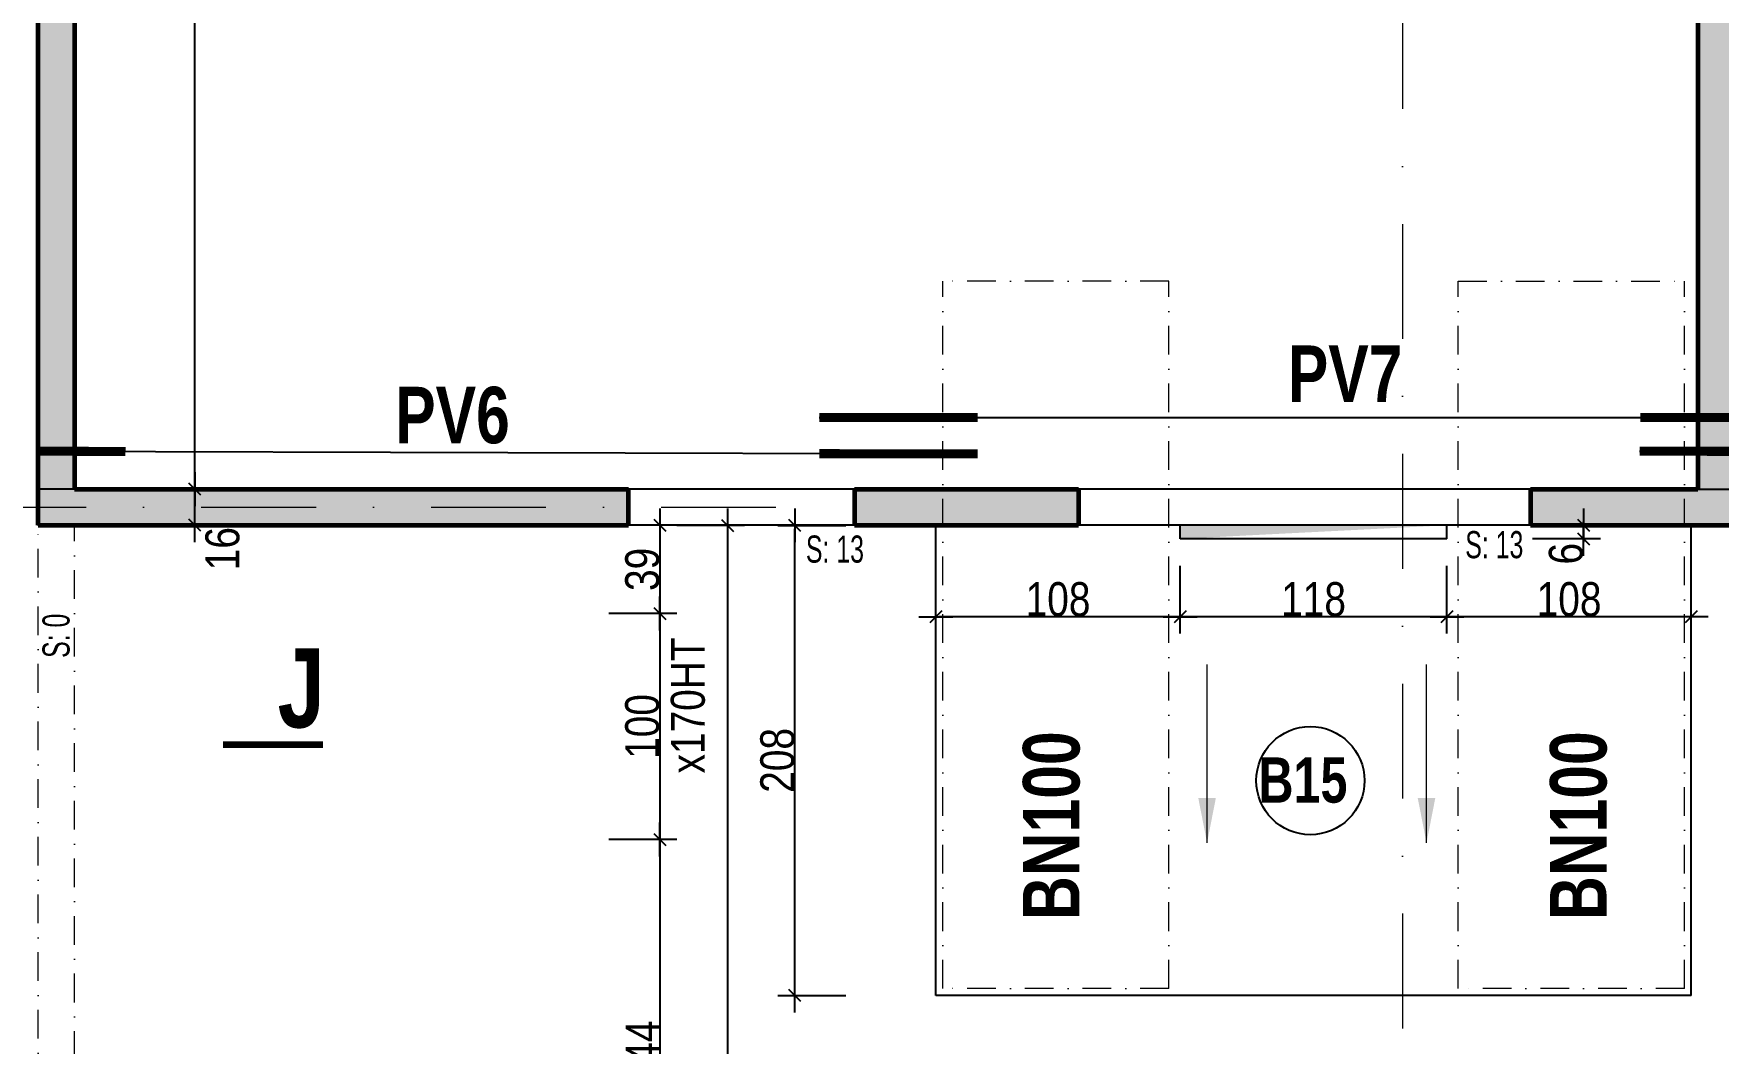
# Model space of a CAD drawing. Header units: millimetres. Extents: x 0 to 26991, y -21919 to -4.
# Drawn here: x 21308 to 22053, y -20130 to -19683 of the extents above; entities that cross this region are included whole.
import ezdxf
from ezdxf.enums import TextEntityAlignment as Align

# ---------------------------------------------------------------- set-up
doc = ezdxf.new("R2010")
doc.units = ezdxf.units.MM
doc.linetypes.add('CACHEX2', pattern=[19.05, 12.7, -6.35])
doc.linetypes.add('TIRETPTX2', pattern=[50.8, 25.4, -12.7, 0, -12.7])
for name, color, linetype in [('01_cote_gen', 4, 'Continuous'), ('01_linteaux', 2, 'Continuous'), ('01_murs_sup', 2, 'CACHEX2'), ('01_poch_murs', 253, 'Continuous'), ('01_poch_poteaux', 250, 'Continuous'), ('01_texte', 230, 'Continuous'), ('AA_COTES', 2, 'Continuous')]:
    doc.layers.add(name, color=color, linetype=linetype)
doc.layers.add('01_murs_coup', color=5, linetype='Continuous', lineweight=60)
doc.layers.add('01_tram_axes', color=2, linetype='TIRETPTX2', lineweight=9)
doc.styles.add('ARIAL NA', font='ARIALN.TTF')
doc.styles.add('impact', font='impact.ttf')
doc.styles.add('STYLE2', font='ARIALN.TTF')
doc.dimstyles.new('JB50', dxfattribs={"dimscale": 0.1, "dimtxt": 150, "dimasz": 15, "dimexe": 0.1, "dimexo": 0.1, "dimgap": 0.09, "dimtad": 1, "dimdec": 1, "dimdsep": 46, "dimtxsty": 'STYLE2', "dimblk1": 'BOND_G', "dimblk2": 'BOND_D', "dimsah": 1, "dimcen": 1.5, "dimdle": 0.01, "dimse1": 1, "dimse2": 1, "dimclrd": 4, "dimclre": 2, "dimclrt": 6, "dimazin": 2, "dimtfac": 2.333333, "dimtdec": 1, "dimtix": 1, "dimtmove": 2, "dimatfit": 3, "dimldrblk": 'BOND_G', "dimfxl": 1, "dimtolj": 1, "dimtzin": 0, "dimarcsym": 0})

# ---------------------------------------------------------------- blocks, each defined once
blk = doc.blocks.new('BOND_G')
at = {"layer": 'AA_COTES', "color": 0}
for p, q in [((0, -5), (0, 15)), ((5, 0), (-5, 0)), ((1.77, 1.77), (-1.77, -1.77))]:
    blk.add_line(p, q, dxfattribs=at)
blk = doc.blocks.new('BOND_D')
at = {"layer": 'AA_COTES', "color": 0}
for p, q in [((0, 5), (0, -15)), ((5, 0), (-5, 0)), ((-1.77, -1.77), (1.77, 1.77))]:
    blk.add_line(p, q, dxfattribs=at)
blk = doc.blocks.new('*D2500')
at = {"layer": '01_cote_gen', "color": 4, "lineweight": -2, "transparency": 16777216}
blk.add_line((21614.59, -19902.48), (21614.59, -21100.46), dxfattribs=at)
at = {"layer": 'Defpoints', "color": 0, "transparency": 16777216}
for p in [(21398.54, -19900.98), (21378.93, -21101.96), (21614.59, -21101.96)]:
    blk.add_point(p, dxfattribs=at)
at = {"layer": '01_cote_gen', "color": 4, "lineweight": -2, "transparency": 16777216, "xscale": 1.5, "yscale": 1.5, "zscale": 1.5}
for name, p, rotation in [('BOND_G', (21614.59, -19900.98), 90), ('BOND_D', (21614.59, -21101.96), 270)]:
    blk.add_blockref(name, p, dxfattribs=dict(at, rotation=rotation))
at = {"layer": '01_cote_gen', "color": 6, "transparency": 16777216, "insert": (21606.92, -20501.47), "char_height": 15, "attachment_point": 5, "rotation": 90, "style": 'STYLE2'}
blk.add_mtext('\\A1;1201', dxfattribs=at)
blk = doc.blocks.new('*D2743')
at = {"layer": '01_cote_gen', "color": 4, "lineweight": -2, "transparency": 16777216}
blk.add_line((21584.59, -19902.46), (21584.59, -19938.46), dxfattribs=at)
at = {"layer": 'Defpoints', "color": 0, "transparency": 16777216}
for p in [(21498.12, -19900.96), (21382.87, -19939.96), (21584.59, -19939.96)]:
    blk.add_point(p, dxfattribs=at)
at = {"layer": '01_cote_gen', "color": 4, "lineweight": -2, "transparency": 16777216, "xscale": 1.5, "yscale": 1.5, "zscale": 1.5}
for name, p, rotation in [('BOND_G', (21584.59, -19900.96), 90), ('BOND_D', (21584.59, -19939.96), 270)]:
    blk.add_blockref(name, p, dxfattribs=dict(at, rotation=rotation))
at = {"layer": '01_cote_gen', "color": 6, "transparency": 16777216, "insert": (21576.92, -19920.46), "char_height": 15, "attachment_point": 5, "rotation": 90, "style": 'STYLE2'}
blk.add_mtext('\\A1;39', dxfattribs=at)
blk = doc.blocks.new('*D2744')
at = {"layer": '01_cote_gen', "color": 4, "lineweight": -2, "transparency": 16777216}
blk.add_line((21584.59, -19941.46), (21584.59, -20038.46), dxfattribs=at)
at = {"layer": 'Defpoints', "color": 0, "transparency": 16777216}
for p in [(21382.87, -19939.96), (21382.87, -20039.96), (21584.59, -20039.96)]:
    blk.add_point(p, dxfattribs=at)
at = {"layer": '01_cote_gen', "color": 4, "lineweight": -2, "transparency": 16777216, "xscale": 1.5, "yscale": 1.5, "zscale": 1.5}
for name, p, rotation in [('BOND_G', (21584.59, -19939.96), 90), ('BOND_D', (21584.59, -20039.96), 270)]:
    blk.add_blockref(name, p, dxfattribs=dict(at, rotation=rotation))
at = {"layer": '01_cote_gen', "color": 6, "transparency": 16777216, "insert": (21576.92, -19989.96), "char_height": 15, "attachment_point": 5, "rotation": 90, "style": 'STYLE2'}
blk.add_mtext('\\A1;100', dxfattribs=at)
blk = doc.blocks.new('*D2745')
at = {"layer": '01_cote_gen', "color": 4, "lineweight": -2, "transparency": 16777216}
blk.add_line((21584.59, -20041.46), (21584.59, -20282.48), dxfattribs=at)
at = {"layer": 'Defpoints', "color": 0, "transparency": 16777216}
for p in [(21382.87, -20039.96), (21382.87, -20283.98), (21584.59, -20283.98)]:
    blk.add_point(p, dxfattribs=at)
at = {"layer": '01_cote_gen', "color": 4, "lineweight": -2, "transparency": 16777216, "xscale": 1.5, "yscale": 1.5, "zscale": 1.5}
for name, p, rotation in [('BOND_G', (21584.59, -20039.96), 90), ('BOND_D', (21584.59, -20283.98), 270)]:
    blk.add_blockref(name, p, dxfattribs=dict(at, rotation=rotation))
at = {"layer": '01_cote_gen', "color": 6, "transparency": 16777216, "insert": (21577.05, -20134.39), "char_height": 15, "attachment_point": 5, "rotation": 90, "style": 'STYLE2'}
blk.add_mtext('\\A1;244', dxfattribs=at)
blk = doc.blocks.new('*D3420')
at = {"layer": '01_cote_gen', "color": 4, "lineweight": -2, "ltscale": 0.1, "transparency": 16777216}
blk.add_line((22104.28, -20269.9), (21971.24, -20269.9), dxfattribs=at)
at = {"layer": 'Defpoints', "color": 0, "ltscale": 0.1, "transparency": 16777216}
for p in [(21969.74, -19892.98), (22105.78, -19892.96), (21969.74, -20269.9)]:
    blk.add_point(p, dxfattribs=at)
at = {"layer": '01_cote_gen', "color": 4, "lineweight": -2, "ltscale": 0.1, "transparency": 16777216, "xscale": 1.5, "yscale": 1.5, "zscale": 1.5, "rotation": 180}
blk.add_blockref('BOND_D', (21969.74, -20269.9), dxfattribs=at)
at = {"layer": '01_cote_gen', "color": 4, "lineweight": -2, "ltscale": 0.1, "transparency": 16777216, "xscale": 1.5, "yscale": 1.5, "zscale": 1.5}
blk.add_blockref('BOND_G', (22105.78, -20269.9), dxfattribs=at)
at = {"layer": '01_cote_gen', "color": 6, "ltscale": 0.1, "transparency": 16777216, "insert": (22037.76, -20262.23), "char_height": 15, "attachment_point": 5, "style": 'STYLE2'}
blk.add_mtext('\\A1;136', dxfattribs=at)
blk = doc.blocks.new('*D3422')
at = {"layer": '01_cote_gen', "color": 4, "lineweight": -2, "ltscale": 0.1, "transparency": 16777216}
blk.add_line((21968.24, -20269.9), (21771.24, -20269.9), dxfattribs=at)
at = {"layer": 'Defpoints', "color": 0, "ltscale": 0.1, "transparency": 16777216}
for p in [(21769.74, -19900.98), (21969.74, -19900.98), (21769.74, -20269.9)]:
    blk.add_point(p, dxfattribs=at)
at = {"layer": '01_cote_gen', "color": 4, "lineweight": -2, "ltscale": 0.1, "transparency": 16777216, "xscale": 1.5, "yscale": 1.5, "zscale": 1.5, "rotation": 180}
blk.add_blockref('BOND_D', (21769.74, -20269.9), dxfattribs=at)
at = {"layer": '01_cote_gen', "color": 4, "lineweight": -2, "ltscale": 0.1, "transparency": 16777216, "xscale": 1.5, "yscale": 1.5, "zscale": 1.5}
blk.add_blockref('BOND_G', (21969.74, -20269.9), dxfattribs=at)
at = {"layer": '01_cote_gen', "color": 6, "ltscale": 0.1, "transparency": 16777216, "insert": (21869.74, -20262.23), "char_height": 15, "attachment_point": 5, "style": 'STYLE2'}
blk.add_mtext('\\A1;200', dxfattribs=at)
blk = doc.blocks.new('*D3423')
at = {"layer": '01_cote_gen', "color": 4, "lineweight": -2, "ltscale": 0.1, "transparency": 16777216}
blk.add_line((21768.24, -20269.9), (21672.24, -20269.9), dxfattribs=at)
at = {"layer": 'Defpoints', "color": 0, "ltscale": 0.1, "transparency": 16777216}
for p in [(21670.74, -19900.98), (21769.74, -19900.98), (21670.74, -20269.9)]:
    blk.add_point(p, dxfattribs=at)
at = {"layer": '01_cote_gen', "color": 4, "lineweight": -2, "ltscale": 0.1, "transparency": 16777216, "xscale": 1.5, "yscale": 1.5, "zscale": 1.5, "rotation": 180}
blk.add_blockref('BOND_D', (21670.74, -20269.9), dxfattribs=at)
at = {"layer": '01_cote_gen', "color": 4, "lineweight": -2, "ltscale": 0.1, "transparency": 16777216, "xscale": 1.5, "yscale": 1.5, "zscale": 1.5}
blk.add_blockref('BOND_G', (21769.74, -20269.9), dxfattribs=at)
at = {"layer": '01_cote_gen', "color": 6, "ltscale": 0.1, "transparency": 16777216, "insert": (21720.24, -20262.23), "char_height": 15, "attachment_point": 5, "style": 'STYLE2'}
blk.add_mtext('\\A1;99', dxfattribs=at)
blk = doc.blocks.new('*D3424')
at = {"layer": '01_cote_gen', "color": 4, "lineweight": -2, "ltscale": 0.1, "transparency": 16777216}
blk.add_line((21669.24, -20269.9), (21572.24, -20269.9), dxfattribs=at)
at = {"layer": 'Defpoints', "color": 0, "ltscale": 0.1, "transparency": 16777216}
for p in [(21570.74, -19900.98), (21670.74, -19900.98), (21570.74, -20269.9)]:
    blk.add_point(p, dxfattribs=at)
at = {"layer": '01_cote_gen', "color": 4, "lineweight": -2, "ltscale": 0.1, "transparency": 16777216, "xscale": 1.5, "yscale": 1.5, "zscale": 1.5, "rotation": 180}
blk.add_blockref('BOND_D', (21570.74, -20269.9), dxfattribs=at)
at = {"layer": '01_cote_gen', "color": 4, "lineweight": -2, "ltscale": 0.1, "transparency": 16777216, "xscale": 1.5, "yscale": 1.5, "zscale": 1.5}
blk.add_blockref('BOND_G', (21670.74, -20269.9), dxfattribs=at)
at = {"layer": '01_cote_gen', "color": 6, "ltscale": 0.1, "transparency": 16777216, "insert": (21620.74, -20262.23), "char_height": 15, "attachment_point": 5, "style": 'STYLE2'}
blk.add_mtext('\\A1;100', dxfattribs=at)
blk = doc.blocks.new('*D3425')
at = {"layer": '01_cote_gen', "color": 4, "lineweight": -2, "ltscale": 0.1, "transparency": 16777216}
blk.add_line((21569.24, -20269.9), (21311.24, -20269.9), dxfattribs=at)
at = {"layer": 'Defpoints', "color": 0, "ltscale": 0.1, "transparency": 16777216}
for p in [(21309.74, -19900.98), (21570.74, -19900.96), (21309.74, -20269.9)]:
    blk.add_point(p, dxfattribs=at)
at = {"layer": '01_cote_gen', "color": 4, "lineweight": -2, "ltscale": 0.1, "transparency": 16777216, "xscale": 1.5, "yscale": 1.5, "zscale": 1.5, "rotation": 180}
blk.add_blockref('BOND_D', (21309.74, -20269.9), dxfattribs=at)
at = {"layer": '01_cote_gen', "color": 4, "lineweight": -2, "ltscale": 0.1, "transparency": 16777216, "xscale": 1.5, "yscale": 1.5, "zscale": 1.5}
blk.add_blockref('BOND_G', (21570.74, -20269.9), dxfattribs=at)
at = {"layer": '01_cote_gen', "color": 6, "ltscale": 0.1, "transparency": 16777216, "insert": (21440.24, -20262.23), "char_height": 15, "attachment_point": 5, "style": 'STYLE2'}
blk.add_mtext('\\A1;261', dxfattribs=at)
blk = doc.blocks.new('*D3426')
at = {"layer": '01_cote_gen', "color": 4, "lineweight": -2, "ltscale": 0.1, "transparency": 16777216}
blk.add_line((22324.24, -20238.64), (22042.24, -20238.64), dxfattribs=at)
at = {"layer": 'Defpoints', "color": 0, "ltscale": 0.1, "transparency": 16777216}
for p in [(22040.74, -20016.17), (22325.74, -20064.04), (22040.74, -20238.64)]:
    blk.add_point(p, dxfattribs=at)
at = {"layer": '01_cote_gen', "color": 4, "lineweight": -2, "ltscale": 0.1, "transparency": 16777216, "xscale": 1.5, "yscale": 1.5, "zscale": 1.5, "rotation": 180}
blk.add_blockref('BOND_D', (22040.74, -20238.64), dxfattribs=at)
at = {"layer": '01_cote_gen', "color": 4, "lineweight": -2, "ltscale": 0.1, "transparency": 16777216, "xscale": 1.5, "yscale": 1.5, "zscale": 1.5}
blk.add_blockref('BOND_G', (22325.74, -20238.64), dxfattribs=at)
at = {"layer": '01_cote_gen', "color": 6, "ltscale": 0.1, "transparency": 16777216, "insert": (22183.24, -20230.98), "char_height": 15, "attachment_point": 5, "style": 'STYLE2'}
blk.add_mtext('\\A1;285', dxfattribs=at)
blk = doc.blocks.new('*D3427')
at = {"layer": '01_cote_gen', "color": 4, "lineweight": -2, "ltscale": 0.1, "transparency": 16777216}
blk.add_line((22039.24, -20238.83), (21708.24, -20238.83), dxfattribs=at)
at = {"layer": 'Defpoints', "color": 0, "ltscale": 0.1, "transparency": 16777216}
for p in [(21706.74, -20072.08), (22040.74, -20072.08), (21706.74, -20238.83)]:
    blk.add_point(p, dxfattribs=at)
at = {"layer": '01_cote_gen', "color": 4, "lineweight": -2, "ltscale": 0.1, "transparency": 16777216, "xscale": 1.5, "yscale": 1.5, "zscale": 1.5, "rotation": 180}
blk.add_blockref('BOND_D', (21706.74, -20238.83), dxfattribs=at)
at = {"layer": '01_cote_gen', "color": 4, "lineweight": -2, "ltscale": 0.1, "transparency": 16777216, "xscale": 1.5, "yscale": 1.5, "zscale": 1.5}
blk.add_blockref('BOND_G', (22040.74, -20238.83), dxfattribs=at)
at = {"layer": '01_cote_gen', "color": 6, "ltscale": 0.1, "transparency": 16777216, "insert": (21873.74, -20231.16), "char_height": 15, "attachment_point": 5, "style": 'STYLE2'}
blk.add_mtext('\\A1;334', dxfattribs=at)
blk = doc.blocks.new('*D3429')
at = {"layer": '01_cote_gen', "color": 4, "lineweight": -2, "ltscale": 0.1, "transparency": 16777216}
blk.add_line((22039.24, -19941.39), (21934.24, -19941.39), dxfattribs=at)
at = {"layer": 'Defpoints', "color": 0, "ltscale": 0.1, "transparency": 16777216}
for p in [(21932.74, -19906.96), (22040.74, -19916.21), (21932.74, -19941.39)]:
    blk.add_point(p, dxfattribs=at)
at = {"layer": '01_cote_gen', "color": 4, "lineweight": -2, "ltscale": 0.1, "transparency": 16777216, "xscale": 1.5, "yscale": 1.5, "zscale": 1.5, "rotation": 180}
blk.add_blockref('BOND_D', (21932.74, -19941.39), dxfattribs=at)
at = {"layer": '01_cote_gen', "color": 4, "lineweight": -2, "ltscale": 0.1, "transparency": 16777216, "xscale": 1.5, "yscale": 1.5, "zscale": 1.5}
blk.add_blockref('BOND_G', (22040.74, -19941.39), dxfattribs=at)
at = {"layer": '01_cote_gen', "color": 6, "ltscale": 0.1, "transparency": 16777216, "insert": (21986.74, -19933.72), "char_height": 15, "attachment_point": 5, "style": 'STYLE2'}
blk.add_mtext('\\A1;108', dxfattribs=at)
blk = doc.blocks.new('*D3430')
at = {"layer": '01_cote_gen', "color": 4, "lineweight": -2, "ltscale": 0.1, "transparency": 16777216}
blk.add_line((21931.24, -19941.39), (21816.24, -19941.39), dxfattribs=at)
at = {"layer": 'Defpoints', "color": 0, "ltscale": 0.1, "transparency": 16777216}
for p in [(21814.74, -19906.96), (21932.74, -19906.96), (21814.74, -19941.39)]:
    blk.add_point(p, dxfattribs=at)
at = {"layer": '01_cote_gen', "color": 4, "lineweight": -2, "ltscale": 0.1, "transparency": 16777216, "xscale": 1.5, "yscale": 1.5, "zscale": 1.5, "rotation": 180}
blk.add_blockref('BOND_D', (21814.74, -19941.39), dxfattribs=at)
at = {"layer": '01_cote_gen', "color": 4, "lineweight": -2, "ltscale": 0.1, "transparency": 16777216, "xscale": 1.5, "yscale": 1.5, "zscale": 1.5}
blk.add_blockref('BOND_G', (21932.74, -19941.39), dxfattribs=at)
at = {"layer": '01_cote_gen', "color": 6, "ltscale": 0.1, "transparency": 16777216, "insert": (21873.74, -19933.72), "char_height": 15, "attachment_point": 5, "style": 'STYLE2'}
blk.add_mtext('\\A1;118', dxfattribs=at)
blk = doc.blocks.new('*D3431')
at = {"layer": '01_cote_gen', "color": 4, "lineweight": -2, "ltscale": 0.1, "transparency": 16777216}
blk.add_line((21813.24, -19941.39), (21708.24, -19941.39), dxfattribs=at)
at = {"layer": 'Defpoints', "color": 0, "ltscale": 0.1, "transparency": 16777216}
for p in [(21814.74, -19906.96), (21706.74, -19914.73), (21706.74, -19941.39)]:
    blk.add_point(p, dxfattribs=at)
at = {"layer": '01_cote_gen', "color": 4, "lineweight": -2, "ltscale": 0.1, "transparency": 16777216, "xscale": 1.5, "yscale": 1.5, "zscale": 1.5, "rotation": 180}
blk.add_blockref('BOND_D', (21706.74, -19941.39), dxfattribs=at)
at = {"layer": '01_cote_gen', "color": 4, "lineweight": -2, "ltscale": 0.1, "transparency": 16777216, "xscale": 1.5, "yscale": 1.5, "zscale": 1.5}
blk.add_blockref('BOND_G', (21814.74, -19941.39), dxfattribs=at)
at = {"layer": '01_cote_gen', "color": 6, "ltscale": 0.1, "transparency": 16777216, "insert": (21760.74, -19933.72), "char_height": 15, "attachment_point": 5, "style": 'STYLE2'}
blk.add_mtext('\\A1;108', dxfattribs=at)
blk = doc.blocks.new('*D3432')
at = {"layer": '01_cote_gen', "color": 4, "lineweight": -2, "ltscale": 0.1, "transparency": 16777216}
blk.add_line((21993.08, -19902.46), (21993.08, -19905.46), dxfattribs=at)
at = {"layer": 'Defpoints', "color": 0, "ltscale": 0.1, "transparency": 16777216}
for p in [(21948.51, -19900.96), (21932.74, -19906.96), (21993.08, -19906.96)]:
    blk.add_point(p, dxfattribs=at)
at = {"layer": '01_cote_gen', "color": 4, "lineweight": -2, "ltscale": 0.1, "transparency": 16777216, "xscale": 1.5, "yscale": 1.5, "zscale": 1.5}
for name, p, rotation in [('BOND_G', (21993.08, -19900.96), 90), ('BOND_D', (21993.08, -19906.96), 270)]:
    blk.add_blockref(name, p, dxfattribs=dict(at, rotation=rotation))
at = {"layer": '01_cote_gen', "color": 6, "ltscale": 0.1, "transparency": 16777216, "insert": (21985.41, -19913.53), "char_height": 15, "attachment_point": 5, "rotation": 90, "style": 'STYLE2'}
blk.add_mtext('\\A1;6', dxfattribs=at)
blk = doc.blocks.new('*D3439')
at = {"layer": '01_cote_gen', "color": 4, "lineweight": -2, "ltscale": 0.1, "transparency": 16777216}
blk.add_line((21644.34, -20107.46), (21644.34, -19902.48), dxfattribs=at)
at = {"layer": 'Defpoints', "color": 0, "ltscale": 0.1, "transparency": 16777216}
for p in [(21644.34, -19900.98), (21690.45, -19900.98), (21706.74, -20108.96)]:
    blk.add_point(p, dxfattribs=at)
at = {"layer": '01_cote_gen', "color": 4, "lineweight": -2, "ltscale": 0.1, "transparency": 16777216, "xscale": 1.5, "yscale": 1.5, "zscale": 1.5}
for name, p, rotation in [('BOND_D', (21644.34, -19900.98), 90), ('BOND_G', (21644.34, -20108.96), 270)]:
    blk.add_blockref(name, p, dxfattribs=dict(at, rotation=rotation))
at = {"layer": '01_cote_gen', "color": 6, "ltscale": 0.1, "transparency": 16777216, "insert": (21636.68, -20004.97), "char_height": 15, "attachment_point": 5, "rotation": 90, "style": 'STYLE2'}
blk.add_mtext('\\A1;208', dxfattribs=at)
blk = doc.blocks.new('*D3524')
at = {"layer": '01_cote_gen', "color": 4, "lineweight": -2, "ltscale": 0.1, "transparency": 16777216}
blk.add_line((21378.97, -19899.46), (21378.97, -19886.46), dxfattribs=at)
at = {"layer": 'Defpoints', "color": 0, "ltscale": 0.1, "transparency": 16777216}
for p in [(21344.84, -19884.96), (21378.97, -19884.96), (21346.76, -19900.96)]:
    blk.add_point(p, dxfattribs=at)
at = {"layer": '01_cote_gen', "color": 4, "lineweight": -2, "ltscale": 0.1, "transparency": 16777216, "xscale": 1.5, "yscale": 1.5, "zscale": 1.5}
for name, p, rotation in [('BOND_D', (21378.97, -19884.96), 90), ('BOND_G', (21378.97, -19900.96), 270)]:
    blk.add_blockref(name, p, dxfattribs=dict(at, rotation=rotation))
at = {"layer": '01_cote_gen', "color": 6, "ltscale": 0.1, "transparency": 16777216, "insert": (21391.28, -19911.31), "char_height": 15, "attachment_point": 5, "rotation": 90, "style": 'STYLE2'}
blk.add_mtext('\\A1;16', dxfattribs=at)
blk = doc.blocks.new('*D3525')
at = {"layer": '01_cote_gen', "color": 4, "lineweight": -2, "ltscale": 0.1, "transparency": 16777216}
blk.add_line((21378.97, -19883.46), (21378.97, -19293.5), dxfattribs=at)
at = {"layer": 'Defpoints', "color": 0, "ltscale": 0.1, "transparency": 16777216}
for p in [(21378.97, -19292), (21420.92, -19292), (21344.84, -19884.96)]:
    blk.add_point(p, dxfattribs=at)
at = {"layer": '01_cote_gen', "color": 4, "lineweight": -2, "ltscale": 0.1, "transparency": 16777216, "xscale": 1.5, "yscale": 1.5, "zscale": 1.5}
for name, p, rotation in [('BOND_D', (21378.97, -19292), 90), ('BOND_G', (21378.97, -19884.96), 270)]:
    blk.add_blockref(name, p, dxfattribs=dict(at, rotation=rotation))
at = {"layer": '01_cote_gen', "color": 6, "ltscale": 0.1, "transparency": 16777216, "insert": (21371.3, -19588.48), "char_height": 15, "attachment_point": 5, "rotation": 90, "style": 'STYLE2'}
blk.add_mtext('\\A1;593', dxfattribs=at)

msp = doc.modelspace()

# ---------------------------------------------------------------- hatches: boundary and pattern name
at = {"layer": '01_murs_sup'}
h = msp.add_hatch(dxfattribs=at)
h.set_pattern_fill('DASH', color=256, scale=2.5, angle=135)
h.set_pattern_definition([(135, (-7447.66, 5279.43), (-11.2253202, 9e-16), [7.9375, -7.9375])])
h.paths.add_polyline_path([(21576.74, -19273.98), (21309.74, -19273.98), (21309.74, -19900.98), (21570.74, -19900.98), (21570.74, -19884.98), (21325.74, -19884.98), (21325.74, -19291.98), (21576.74, -19291.98)])
h.paths.add_polyline_path([(22061.74, -19291.98), (22577.74, -19291.98), (22577.74, -19273.98), (21678.74, -19273.98), (21678.74, -19291.98), (22043.74, -19291.98), (22043.74, -19884.98), (21969.74, -19884.98), (21969.74, -19900.98), (22105.74, -19900.98), (22105.74, -19884.98), (22061.74, -19884.98)])
h.paths.add_polyline_path([(21769.74, -19884.98), (21670.74, -19884.98), (21670.74, -19900.98), (21769.74, -19900.98)])
h.paths.add_polyline_path([(22416.74, -19884.98), (22205.74, -19884.98), (22205.74, -19900.98), (22416.74, -19900.98)], flags=17)
h.paths.add_polyline_path([(22753.74, -19884.98), (22516.74, -19884.98), (22516.74, -19900.98), (22753.74, -19900.98)])
h.paths.add_polyline_path([(23049.74, -19884.98), (22853.74, -19884.98), (22853.74, -19900.98), (23049.74, -19900.98)])
at = {"layer": '01_poch_murs', "ltscale": 0.1}
h = msp.add_hatch(color=256, dxfattribs=at)
h.dxf.hatch_style = 1
h.paths.add_polyline_path([(21877.93, -19274), (21309.74, -19274), (21309.74, -19884.96), (21325.74, -19884.96), (21325.74, -19292), (21703.74, -19292), (21703.74, -19291.95), (21733.74, -19291.95), (21877.93, -19292)])
at = {"layer": '01_poch_poteaux', "ltscale": 0.1}
h = msp.add_hatch(color=256, dxfattribs=at)
h.dxf.hatch_style = 1
h.paths.add_polyline_path([(22061.74, -19292), (22043.74, -19292), (22043.74, -19884.96), (22061.74, -19884.96)])
h = msp.add_hatch(color=256, dxfattribs=at)
h.dxf.hatch_style = 1
h.paths.add_polyline_path([(21570.74, -19884.96), (21325.74, -19884.96), (21309.74, -19884.96), (21309.74, -19892.96), (21570.74, -19892.96)])
h.paths.add_polyline_path([(21570.74, -19892.96), (21309.74, -19892.96), (21309.74, -19900.96), (21570.74, -19900.96)])
h.paths.add_polyline_path([(21709.74, -19884.96), (21670.74, -19884.96), (21670.74, -19900.96), (21709.74, -19900.96)])
h.paths.add_polyline_path([(21769.74, -19884.96), (21709.74, -19884.96), (21709.74, -19900.96), (21769.74, -19900.96)])
h.paths.add_polyline_path([(22037.74, -19884.96), (21969.74, -19884.96), (21969.74, -19900.96), (22037.74, -19900.96)])
h.paths.add_polyline_path([(22105.78, -19884.96), (22061.74, -19884.96), (22043.74, -19884.96), (22037.74, -19884.96), (22037.74, -19900.96), (22105.78, -19900.96)])
h.paths.add_polyline_path([(22341.74, -19884.96), (22305.78, -19884.96), (22305.78, -19900.96), (22325.74, -19900.96), (22341.74, -19900.96)])

# ---------------------------------------------------------------- linework, layer by layer
at = {"layer": '01_linteaux', "ltscale": 0.1}
for p, q in [((21670.74, -19884.96), (21570.74, -19884.96)), ((21969.74, -19884.96), (21769.74, -19884.96)), ((21670.74, -19900.96), (21570.74, -19900.96)), ((21706.74, -20108.96), (21706.74, -19900.96)), ((21969.74, -19900.96), (21769.74, -19900.96)), ((21814.74, -19906.96), (21814.74, -19900.96)), ((21932.74, -19906.96), (21932.74, -19900.96)), ((22040.74, -20108.96), (22040.74, -19900.96)), ((21932.74, -19906.96), (21814.74, -19906.96)), ((22040.74, -20108.96), (21706.74, -20108.96))]:
    msp.add_line(p, q, dxfattribs=at)
at = {"layer": '01_linteaux', "color": 230, "lineweight": 0}
for p, q in [((21826.65, -20041.44), (21826.65, -19962.58)), ((21923.7, -20041.44), (21923.7, -19962.58))]:
    msp.add_line(p, q, dxfattribs=at)
at = {"layer": '01_linteaux', "ltscale": 0.1}
msp.add_solid([(21814.74, -19906.96), (21814.74, -19900.96), (21932.74, -19900.96)], dxfattribs=at)
at = {"layer": '01_linteaux', "color": 230, "lineweight": 0}
for points in [[(21826.65, -20041.44), (21822.75, -20021.54), (21826.65, -20021.54)], [(21826.65, -20041.44), (21830.55, -20021.54), (21826.65, -20021.54)], [(21923.7, -20041.44), (21919.8, -20021.54), (21923.7, -20021.54)], [(21923.7, -20041.44), (21927.6, -20021.54), (21923.7, -20021.54)]]:
    msp.add_solid(points, dxfattribs=at)
at = {"layer": '01_murs_coup', "linetype": 'Continuous', "lineweight": 18}
for p, q in [((21309.74, -19900.96), (21309.74, -19274)), ((21325.74, -19292), (21325.74, -19884.96)), ((21325.74, -19884.96), (21536.26, -19884.96)), ((21309.74, -19900.96), (21536.26, -19900.96))]:
    msp.add_line(p, q, dxfattribs=at)
at = {"layer": '01_murs_coup'}
for p, q in [((21309.74, -19900.96), (21309.74, -19274)), ((21325.74, -19292), (21325.74, -19884.96)), ((22043.74, -19292), (22043.74, -19884.96)), ((21325.74, -19884.96), (21570.74, -19884.96)), ((21570.74, -19900.96), (21570.74, -19884.96)), ((21670.74, -19884.96), (21769.74, -19884.96)), ((21670.74, -19884.96), (21769.74, -19884.96)), ((21670.74, -19884.96), (21670.74, -19900.96)), ((21769.74, -19884.96), (21769.74, -19900.96)), ((21969.74, -19884.96), (22043.74, -19884.96)), ((21969.74, -19884.96), (21969.74, -19900.96)), ((21309.74, -19900.96), (21570.74, -19900.96)), ((21670.74, -19900.96), (21769.74, -19900.96)), ((21670.74, -19900.96), (21769.74, -19900.96)), ((21969.74, -19900.96), (22105.78, -19900.96))]:
    msp.add_line(p, q, dxfattribs=at)
at = {"layer": '01_murs_sup', "ltscale": 2}
for p, q in [((21309.74, -19900.98), (21309.74, -19273.98)), ((21325.74, -19291.98), (21325.74, -19884.98)), ((21325.74, -19884.98), (21373.66, -19884.98)), ((21309.74, -19900.98), (21373.66, -19900.98))]:
    msp.add_line(p, q, dxfattribs=at)
at = {"layer": '01_murs_sup'}
for p, q in [((21309.74, -19900.98), (21309.74, -19273.98)), ((21325.74, -19291.98), (21325.74, -19884.98)), ((22043.74, -19291.98), (22043.74, -19884.98)), ((21325.74, -19884.98), (21570.74, -19884.98)), ((21570.74, -19884.98), (21570.74, -19900.98)), ((21670.74, -19884.98), (21670.74, -19900.98)), ((21670.74, -19884.98), (21769.74, -19884.98)), ((21769.74, -19884.98), (21769.74, -19900.98)), ((21969.74, -19884.98), (21969.74, -19900.98)), ((21969.74, -19884.98), (22043.74, -19884.98)), ((21309.74, -19900.98), (21570.74, -19900.98)), ((21670.74, -19900.98), (21769.74, -19900.98)), ((21969.74, -19900.98), (22105.64, -19900.98))]:
    msp.add_line(p, q, dxfattribs=at)
at = {"layer": '01_poch_poteaux', "ltscale": 0.1}
for p, q in [((21325.74, -19884.96), (21309.74, -19884.96)), ((22043.74, -19884.96), (22061.74, -19884.96))]:
    msp.add_line(p, q, dxfattribs=at)
at = {"layer": '01_texte'}
for p, q in [((21655.15, -19853.28), (22088.19, -19853.28)), ((21309.74, -19868.18), (21725.15, -19869.36)), ((22017.92, -19868.18), (22341.2, -19869.36))]:
    msp.add_line(p, q, dxfattribs=at)
for points, const_width in [([(21655.15, -19853.28), (21725.15, -19853.28)], 4), ([(22088.19, -19853.28), (22018.19, -19853.28)], 4), ([(21309.74, -19868.18), (21348.34, -19868.3)], 4), ([(21725.15, -19869.36), (21655.15, -19869.27)], 4), ([(22017.92, -19868.18), (22088.19, -19868.3)], 4), ([(21435.7, -19998.05), (21391.45, -19998.05)], 3)]:
    msp.add_lwpolyline(points, dxfattribs=dict(at, const_width=const_width))
msp.add_circle((21872.33, -20013.93), 23.93, dxfattribs=at)
at = {"layer": '01_tram_axes', "color": 253, "ltscale": 2}
for p, q in [((21913.15, -17835.37), (21913.15, -21303.33)), ((14466.2, -19892.96), (21640.16, -19892.96))]:
    msp.add_line(p, q, dxfattribs=at)
at = {"layer": '01_tram_axes', "ltscale": 0.5}
for p, q in [((21709.74, -20105.96), (21709.74, -19792.96)), ((21809.74, -19792.96), (21709.74, -19792.96)), ((21809.74, -20105.96), (21809.74, -19792.96)), ((21937.74, -20105.96), (21937.74, -19792.96)), ((21937.74, -19792.96), (22037.74, -19792.96)), ((22037.74, -20105.96), (22037.74, -19792.96)), ((21309.74, -20179.02), (21309.74, -19900.96)), ((21325.74, -20163.02), (21325.74, -19900.96)), ((21809.74, -20105.96), (21709.74, -20105.96)), ((22037.74, -20105.96), (21937.74, -20105.96))]:
    msp.add_line(p, q, dxfattribs=at)

# ---------------------------------------------------------------- texts
at = {"layer": '01_texte', "style": 'impact'}
for s, p in [('PV7', (21887.7, -19853.91)), ('PV6', (21492.95, -19872.19))]:
    msp.add_text(s, height=25, dxfattribs=at).set_placement(p, align=Align.BOTTOM_CENTER)
at = {"layer": '01_texte', "style": 'ARIAL NA', "width": 0.8}
for p in [(21649.24, -19917.48), (21940.84, -19915.52)]:
    msp.add_text('S: 13', height=12, dxfattribs=at).set_placement(p)
msp.add_text('S: 0', height=12, rotation=90, dxfattribs=at).set_placement((21323.61, -19959.62))
at = {"layer": '01_texte', "style": 'ARIAL NA'}
msp.add_text('x170HT', height=15, rotation=90, dxfattribs=at).set_placement((21604.52, -20010.75))
at = {"layer": '01_texte', "style": 'impact'}
for s, height, rotation, p in [('J', 35, 0, (21426.04, -20000.91)), ('BN100', 25, 90, (21777.73, -20033.83)), ('BN100', 25, 90, (22010.81, -20033.83))]:
    msp.add_text(s, height=height, rotation=rotation, dxfattribs=at).set_placement(p, align=Align.BOTTOM_CENTER)
msp.add_text('B15', height=20, dxfattribs=at).set_placement((21869.06, -20013.8), align=Align.MIDDLE)

# ---------------------------------------------------------------- dimensions: what is measured, and where the dimension line sits
at = {"layer": '01_cote_gen', "ltscale": 0.1}
for base, p1, p2, picture, middle in [((21378.97, -19292), (21344.84, -19884.96), (21420.92, -19292), '*D3525', (21371.3, -19588.48)), ((21644.34, -19900.98), (21706.74, -20108.96), (21690.45, -19900.98), '*D3439', (21636.68, -20004.97))]:
    dim = msp.add_linear_dim(base=base, p1=p1, p2=p2, angle=90, dimstyle='JB50', dxfattribs=at)
    dim.commit()
    dim.dimension.update_dxf_attribs({"geometry": picture, "text_midpoint": middle})
for base, p1, p2, picture, middle in [((21378.97, -19884.96), (21346.76, -19900.96), (21344.84, -19884.96), '*D3524', (21391.28, -19911.31)), ((21993.08, -19906.96), (21948.51, -19900.96), (21932.74, -19906.96), '*D3432', (21985.41, -19913.53))]:
    dim = msp.add_linear_dim(base=base, p1=p1, p2=p2, angle=90, dimstyle='JB50', dxfattribs=at)
    dim.commit()
    dim.dimension.update_dxf_attribs({"geometry": picture, "text_midpoint": middle, "dimtype": 160})
at = {"layer": '01_cote_gen'}
for base, p1, p2, picture, middle in [((21614.59, -21101.96), (21398.54, -19900.98), (21378.93, -21101.96), '*D2500', (21606.92, -20501.47)), ((21584.59, -19939.96), (21498.12, -19900.96), (21382.87, -19939.96), '*D2743', (21576.92, -19920.46)), ((21584.59, -20039.96), (21382.87, -19939.96), (21382.87, -20039.96), '*D2744', (21576.92, -19989.96))]:
    dim = msp.add_linear_dim(base=base, p1=p1, p2=p2, angle=90, dimstyle='JB50', dxfattribs=at)
    dim.commit()
    dim.dimension.update_dxf_attribs({"geometry": picture, "text_midpoint": middle})
at = {"layer": '01_cote_gen', "ltscale": 0.1}
for base, p1, p2, picture, middle in [((21969.74, -20269.9), (22105.78, -19892.96), (21969.74, -19892.98), '*D3420', (22037.76, -20262.23)), ((21309.74, -20269.9), (21570.74, -19900.96), (21309.74, -19900.98), '*D3425', (21440.24, -20262.23)), ((21570.74, -20269.9), (21670.74, -19900.98), (21570.74, -19900.98), '*D3424', (21620.74, -20262.23)), ((21670.74, -20269.9), (21769.74, -19900.98), (21670.74, -19900.98), '*D3423', (21720.24, -20262.23)), ((21769.74, -20269.9), (21969.74, -19900.98), (21769.74, -19900.98), '*D3422', (21869.74, -20262.23)), ((21706.74, -19941.39), (21814.74, -19906.96), (21706.74, -19914.73), '*D3431', (21760.74, -19933.72)), ((21814.74, -19941.39), (21932.74, -19906.96), (21814.74, -19906.96), '*D3430', (21873.74, -19933.72)), ((21932.74, -19941.39), (22040.74, -19916.21), (21932.74, -19906.96), '*D3429', (21986.74, -19933.72)), ((22040.74, -20238.64), (22325.74, -20064.04), (22040.74, -20016.17), '*D3426', (22183.24, -20230.98)), ((21706.74, -20238.83), (22040.74, -20072.08), (21706.74, -20072.08), '*D3427', (21873.74, -20231.16))]:
    dim = msp.add_linear_dim(base=base, p1=p1, p2=p2, dimstyle='JB50', dxfattribs=at)
    dim.commit()
    dim.dimension.update_dxf_attribs({"geometry": picture, "text_midpoint": middle})
at = {"layer": '01_cote_gen'}
dim = msp.add_linear_dim(base=(21584.59, -20283.98), p1=(21382.87, -20039.96), p2=(21382.87, -20283.98), angle=90, dimstyle='JB50', dxfattribs=at)
dim.commit()
dim.dimension.update_dxf_attribs({"geometry": '*D2745', "text_midpoint": (21577.05, -20134.39), "dimtype": 160})

doc.saveas('drawing.dxf')
